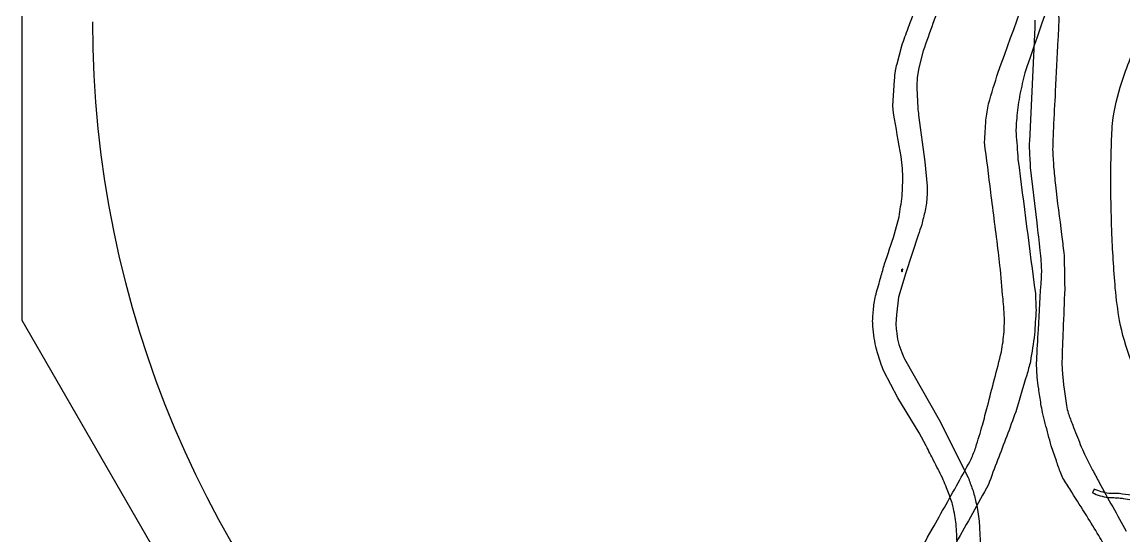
# Model space of a CAD drawing. Extents: x 5.1 to 86.3, y 5.1 to 86.3.
# Drawn here: x 5.13 to 45.26, y 26.99 to 45.69 of the extents above; entities that cross this region are included whole.
import ezdxf

# ---------------------------------------------------------------- set-up
doc = ezdxf.new("R2010")
doc.units = 0
doc.layers.add('View004', color=7, linetype='CONTINUOUS')

msp = doc.modelspace()

# ---------------------------------------------------------------- linework, layer by layer
at = {"layer": 'View004', "color": 7}
for p, q in [((5.132292, 34.830789), (5.132292, 56.571188)), ((16.003291, 16.002689), (5.132292, 34.830789))]:
    msp.add_line(p, q, dxfattribs=at)
at = {"layer": 'View004', "color": 1}
for p, q in [((41.83008, 41.350533), (42.03047, 45.48897)), ((36.998418, 44.166392), (37.170606, 44.825454)), ((37.952862, 44.638421), (37.786612, 44.020921)), ((37.786612, 44.020921), (37.733176, 43.670609)), ((36.848493, 42.640455), (36.9049, 43.578579)), ((37.715362, 43.280218), (37.750983, 42.567718)), ((36.869271, 42.36733), (36.848493, 42.640455)), ((37.785122, 42.300531), (38.01669, 40.600923)), ((38.01669, 40.600923), (38.095362, 39.716236)), ((42.098753, 38.378814), (41.862737, 40.390143)), ((37.183956, 39.348111), (37.213642, 39.946314)), ((38.093842, 39.453502), (38.076028, 39.100221)), ((36.910831, 37.982486), (37.071143, 38.597018)), ((37.769529, 37.929235), (37.314542, 36.561939)), ((37.314542, 36.561939), (37.054777, 35.672799)), ((37.192866, 36.691111), (37.18544, 36.69108)), ((37.206226, 36.686627), (37.192866, 36.691111)), ((37.054777, 35.672799), (36.97462, 35.031549)), ((36.97462, 35.031549), (36.953842, 34.707955)), ((37.270012, 33.426939), (38.533215, 31.213737)), ((37.022163, 32.01233), (36.520444, 32.984596)), ((37.80146, 30.740221), (37.022163, 32.01233)), ((38.533215, 31.213737), (39.587121, 29.116315)), ((38.059291, 30.262601), (37.80146, 30.740221)), ((42.800913, 29.716905), (42.61384, 30.265221)), ((44.11949, 28.553716), (44.119481, 28.553691)), ((44.178534, 28.690485), (44.11949, 28.553716)), ((39.928529, 27.951081), (39.971575, 27.689831))]:
    msp.add_line(p, q, dxfattribs=at)
for points in [[(40.679656, 43.859124), (41.285776, 45.527067), (41.891896, 47.19501), (42.498016, 48.862952)], [(43.080065, 47.988858), (42.604493, 46.604866), (42.128965, 45.220859), (41.653409, 43.836861)], [(37.404664, 45.468306), (37.577815, 45.927688), (37.752437, 46.386519), (37.926152, 46.845689)], [(38.481195, 46.148747), (38.424886, 45.977374), (38.367294, 45.806416), (38.306251, 45.636662)], [(42.03047, 45.48897), (42.033586, 45.576549), (42.033662, 45.664127), (42.03047, 45.751704)], [(42.881623, 45.986199), (42.884055, 45.882427), (42.888235, 45.778627), (42.887931, 45.674833)], [(37.170606, 44.825454), (37.247301, 45.040221), (37.324922, 45.25465), (37.404664, 45.468306)], [(38.306251, 45.636662), (38.188548, 45.303881), (38.070643, 44.971173), (37.952862, 44.638421)], [(42.887931, 45.674833), (42.880483, 45.470685), (42.870079, 45.266646), (42.860404, 45.06259)], [(45.240731, 43.677613), (45.448816, 44.283487), (45.706947, 44.870281), (45.949859, 45.462597)], [(42.860404, 45.06259), (42.829039, 44.428949), (42.794337, 43.795477), (42.761504, 43.16191)], [(36.947946, 43.911079), (36.9638, 43.996366), (36.97466, 44.082788), (36.998418, 44.166392)], [(36.9049, 43.578579), (36.917463, 43.689628), (36.925823, 43.801372), (36.947946, 43.911079)], [(40.330829, 42.71764), (40.447105, 43.098135), (40.56338, 43.47863), (40.679656, 43.859124)], [(41.653409, 43.836861), (41.592055, 43.580559), (41.530701, 43.324257), (41.469347, 43.067955)], [(37.733176, 43.670609), (37.725652, 43.540552), (37.719716, 43.41042), (37.715362, 43.280218)], [(44.872691, 42.21999), (44.941691, 42.717576), (45.080594, 43.202484), (45.240731, 43.677613)], [(41.469347, 43.067955), (41.432069, 42.80939), (41.39261, 42.551057), (41.365606, 42.291153)], [(42.761504, 43.16191), (42.738536, 42.718466), (42.714277, 42.275085), (42.692131, 41.831601)], [(37.750983, 42.567718), (37.760019, 42.478356), (37.771427, 42.389297), (37.785122, 42.300531)], [(40.237313, 42.113499), (40.268488, 42.31488), (40.299656, 42.51626), (40.330829, 42.71764)], [(37.147301, 40.793365), (37.054826, 41.318055), (36.961917, 41.84267), (36.869271, 42.36733)], [(41.365606, 42.291153), (41.351097, 42.163894), (41.345777, 42.03578), (41.336832, 41.908043)], [(44.80863, 41.313686), (44.818541, 41.616355), (44.832221, 41.919682), (44.872691, 42.21999)], [(40.183877, 41.31639), (40.201692, 41.582093), (40.219498, 41.847797), (40.237313, 42.113499)], [(41.336832, 41.908043), (41.32984, 41.819403), (41.326519, 41.730378), (41.333792, 41.641633)], [(42.692131, 41.831601), (42.679158, 41.569462), (42.672561, 41.307068), (42.664277, 41.044752)], [(41.333792, 41.641633), (41.356265, 41.32633), (41.38073, 41.011167), (41.404054, 40.695923)], [(41.827116, 41.087799), (41.824988, 41.175413), (41.8259, 41.262992), (41.83008, 41.350533)], [(40.414994, 39.49197), (40.337955, 40.10011), (40.260916, 40.70825), (40.183877, 41.31639)], [(41.862737, 40.390143), (41.850858, 40.622694), (41.838987, 40.855247), (41.827116, 41.087799)], [(42.664277, 41.044752), (42.676429, 40.836529), (42.688407, 40.628279), (42.70268, 40.420195)], [(44.787685, 40.071197), (44.788673, 40.48545), (44.792701, 40.8997), (44.80863, 41.313686)], [(37.196169, 40.360101), (37.185408, 40.505053), (37.171705, 40.65), (37.147301, 40.793365)], [(41.404054, 40.695923), (41.613639, 39.064936), (41.824036, 37.434053), (42.036398, 35.803424)], [(37.213642, 39.946314), (37.207638, 40.084231), (37.203116, 40.22224), (37.196169, 40.360101)], [(42.70268, 40.420195), (42.722538, 40.198), (42.742048, 39.975752), (42.764042, 39.753765)], [(42.764042, 39.753765), (42.838226, 39.153156), (42.915891, 38.552984), (42.990782, 37.952463)], [(44.821041, 38.084908), (44.795376, 38.746643), (44.786514, 39.408996), (44.787685, 40.071197)], [(37.071143, 38.597018), (37.115976, 38.846251), (37.147823, 39.097532), (37.183956, 39.348111)], [(38.095362, 39.716236), (38.098782, 39.628636), (38.098402, 39.541057), (38.093842, 39.453502)], [(40.692522, 37.307467), (40.598387, 38.035426), (40.507774, 38.763837), (40.414994, 39.49197)], [(38.076028, 39.100221), (38.061276, 39.007676), (38.044663, 38.915401), (38.022159, 38.824392)], [(38.022159, 38.824392), (37.982677, 38.652692), (37.93766, 38.482317), (37.895828, 38.311179)], [(37.895828, 38.311179), (37.855183, 38.183441), (37.811385, 38.056621), (37.769529, 37.929235)], [(42.214168, 37.374086), (42.178578, 37.709318), (42.138944, 38.044106), (42.098753, 38.378814)], [(36.545815, 36.884476), (36.668441, 37.250166), (36.790059, 37.616185), (36.910831, 37.982486)], [(42.990782, 37.952463), (43.018507, 37.731898), (43.046239, 37.511333), (43.073962, 37.290768)], [(44.948599, 36.002024), (44.888977, 36.695119), (44.848039, 37.389802), (44.821041, 38.084908)], [(42.250717, 36.976848), (42.239826, 37.109382), (42.22933, 37.241953), (42.214168, 37.374086)], [(40.746451, 36.83171), (40.730278, 36.990505), (40.71482, 37.149383), (40.692522, 37.307467)], [(42.266631, 36.656292), (42.260931, 36.76312), (42.258188, 36.870137), (42.250717, 36.976848)], [(43.073962, 37.290768), (43.086084, 37.164473), (43.084846, 37.037467), (43.088805, 36.910768)], [(36.408146, 36.402871), (36.454255, 36.563337), (36.498647, 36.724336), (36.545815, 36.884476)], [(37.18544, 36.69108), (37.148413, 36.6742), (37.157685, 36.621092), (37.182476, 36.597564)], [(37.182476, 36.597564), (37.208871, 36.619087), (37.202768, 36.656639), (37.206226, 36.686627)], [(40.857978, 35.61263), (40.823322, 36.019213), (40.784327, 36.425417), (40.746451, 36.83171)], [(42.255505, 36.392563), (42.258317, 36.480476), (42.268653, 36.568364), (42.266631, 36.656292)], [(43.088805, 36.910768), (43.094657, 36.69132), (43.098419, 36.471832), (43.101132, 36.252324)], [(36.235326, 35.788516), (36.28946, 35.994247), (36.350464, 36.198112), (36.408146, 36.402871)], [(42.144974, 34.493978), (42.181697, 35.126847), (42.219416, 35.759659), (42.255505, 36.392563)], [(43.101132, 36.252324), (43.102044, 36.161679), (43.104932, 36.071015), (43.104628, 35.980381)], [(36.178417, 35.522301), (36.191238, 35.612336), (36.211682, 35.700764), (36.235326, 35.788516)], [(42.036398, 35.803424), (42.044317, 35.608971), (42.052228, 35.414518), (42.060148, 35.220064)], [(43.104628, 35.980381), (43.087772, 35.484575), (43.066324, 34.988938), (43.047309, 34.493213)], [(45.105043, 34.825765), (45.034636, 35.215133), (44.987619, 35.608415), (44.948599, 36.002024)], [(36.118164, 35.000377), (36.135887, 35.174598), (36.146459, 35.349867), (36.178417, 35.522301)], [(40.915677, 34.829671), (40.907135, 35.09135), (40.879061, 35.351792), (40.857978, 35.61263)], [(36.112692, 34.737188), (36.10684, 34.824943), (36.114668, 34.912702), (36.118164, 35.000377)], [(42.060148, 35.220064), (42.043329, 34.920221), (42.026502, 34.620377), (42.009676, 34.320534)], [(36.154568, 34.287027), (36.134793, 34.436459), (36.117837, 34.586449), (36.112692, 34.737188)], [(36.953842, 34.707955), (36.957566, 34.620782), (36.964505, 34.533858), (36.974575, 34.447186)], [(40.89515, 34.416348), (40.904255, 34.554003), (40.909065, 34.691885), (40.915677, 34.829671)], [(45.519218, 33.38075), (45.341313, 33.849697), (45.190039, 34.330649), (45.105043, 34.825765)], [(36.226874, 33.881125), (36.199385, 34.015778), (36.173652, 34.150908), (36.154568, 34.287027)], [(36.974575, 34.447186), (36.993096, 34.314657), (37.007118, 34.181299), (37.035481, 34.050377)], [(40.804347, 33.689671), (40.840553, 33.931076), (40.881426, 34.172314), (40.89515, 34.416348)], [(42.009676, 34.320534), (41.95871, 33.993476), (41.907749, 33.666419), (41.856785, 33.339362)], [(42.084623, 33.356373), (42.104345, 33.735595), (42.121642, 34.114951), (42.144974, 34.493978)], [(43.047309, 34.493213), (43.03195, 34.104142), (43.016582, 33.715072), (43.001223, 33.326002)], [(36.297577, 33.616674), (36.273508, 33.7047), (36.242439, 33.791), (36.226874, 33.881125)], [(37.035481, 34.050377), (37.078277, 33.921461), (37.11899, 33.791701), (37.17056, 33.665924)], [(36.397899, 33.304369), (36.363722, 33.40824), (36.326254, 33.511082), (36.297577, 33.616674)], [(37.17056, 33.665924), (37.203802, 33.586292), (37.230106, 33.50363), (37.270012, 33.426939)], [(40.291834, 31.707852), (40.462961, 32.368384), (40.633511, 33.029065), (40.804347, 33.689671)], [(41.856785, 33.339362), (41.815434, 33.170758), (41.771323, 33.002821), (41.720032, 32.836937)], [(42.084737, 33.108118), (42.080633, 33.190866), (42.077441, 33.273691), (42.084623, 33.356373)], [(43.001223, 33.326002), (43.005935, 33.188385), (43.006011, 33.050417), (43.020519, 32.913346)], [(36.520444, 32.984596), (36.475794, 33.089673), (36.433149, 33.195723), (36.397899, 33.304369)], [(42.106427, 32.764548), (42.094731, 32.878767), (42.092215, 32.993597), (42.084737, 33.108118)], [(43.020519, 32.913346), (43.03635, 32.745612), (43.052188, 32.577877), (43.068019, 32.410143)], [(41.720032, 32.836937), (41.587492, 32.391365), (41.454951, 31.945793), (41.32241, 31.500221)], [(42.158586, 32.343072), (42.139783, 32.483388), (42.117675, 32.623347), (42.106427, 32.764548)], [(42.240532, 31.789197), (42.212237, 31.97368), (42.182688, 32.157979), (42.158586, 32.343072)], [(43.068019, 32.410143), (43.102158, 32.183034), (43.136298, 31.955924), (43.170441, 31.728815)], [(40.108849, 31.019705), (40.171533, 31.248625), (40.231521, 31.478294), (40.291834, 31.707852)], [(42.301552, 31.481945), (42.279467, 31.583997), (42.254645, 31.685634), (42.240532, 31.789197)], [(43.170441, 31.728815), (43.189639, 31.637556), (43.204619, 31.544968), (43.235619, 31.456705)], [(41.32241, 31.500221), (41.216111, 31.205635), (41.10534, 30.912708), (40.994278, 30.619893)], [(42.396094, 31.083134), (42.362662, 31.215616), (42.331099, 31.348541), (42.301552, 31.481945)], [(43.235619, 31.456705), (43.284578, 31.308594), (43.338417, 31.162132), (43.396598, 31.017398)], [(39.864438, 30.208328), (39.948718, 30.477928), (40.034256, 30.747212), (40.108849, 31.019705)], [(42.61384, 30.265221), (42.539801, 30.537469), (42.4664, 30.809899), (42.396094, 31.083134)], [(43.396598, 31.017398), (43.488883, 30.783027), (43.580268, 30.548294), (43.672785, 30.314021)], [(40.994278, 30.619893), (40.77289, 30.032937), (40.548268, 29.44721), (40.32491, 28.861003)], [(38.332217, 29.729197), (38.240548, 29.90664), (38.151551, 30.085473), (38.059291, 30.262601)], [(39.698487, 29.782797), (39.756991, 29.923353), (39.820774, 30.06217), (39.864438, 30.208328)], [(43.672785, 30.314021), (43.722011, 30.193337), (43.770226, 30.072087), (43.828867, 29.955566)], [(38.648624, 29.099703), (38.546469, 29.31118), (38.440789, 29.520943), (38.332217, 29.729197)], [(39.286396, 29.027536), (39.423759, 29.27929), (39.561123, 29.531044), (39.698487, 29.782797)], [(42.962233, 29.269826), (42.902262, 29.416547), (42.852749, 29.567195), (42.800913, 29.716905)], [(43.828867, 29.955566), (43.921425, 29.762456), (44.021715, 29.5732), (44.119906, 29.382925)], [(44.119906, 29.382925), (44.19953, 29.231868), (44.281893, 29.082256), (44.363019, 28.931999)], [(38.283368, 27.236996), (38.61809, 27.833629), (38.952606, 28.430384), (39.286396, 29.027536)], [(38.77178, 28.802851), (38.733415, 28.902892), (38.692357, 29.00191), (38.648624, 29.099703)], [(39.587121, 29.116315), (39.641834, 28.97175), (39.695288, 28.826727), (39.746129, 28.680751)], [(43.072512, 29.036159), (43.031214, 29.111771), (42.993213, 29.189386), (42.962233, 29.269826)], [(43.360837, 28.579488), (43.264756, 28.731729), (43.168402, 28.883798), (43.072512, 29.036159)], [(44.363019, 28.931999), (44.687714, 28.339064), (45.015947, 27.748073), (45.341151, 27.15542)], [(38.962213, 28.313135), (38.902021, 28.47763), (38.834932, 28.639485), (38.77178, 28.802851)], [(40.32491, 28.861003), (39.935974, 28.15429), (39.54777, 27.447173), (39.156172, 26.74193)], [(39.746129, 28.680751), (39.799839, 28.52798), (39.834052, 28.36947), (39.872121, 28.212331)], [(43.905623, 27.714151), (43.726228, 28.003974), (43.542319, 28.290972), (43.360837, 28.579488)], [(44.119481, 28.553691), (44.300959, 28.481043), (44.486657, 28.405051), (44.682937, 28.383213)], [(44.709833, 28.535087), (44.524691, 28.551496), (44.349322, 28.622908), (44.178534, 28.690485)], [(44.824188, 28.535923), (44.786067, 28.536125), (44.747803, 28.531743), (44.709833, 28.535087)], [(45.093033, 28.524425), (44.957432, 28.532769), (44.953791, 28.534958), (44.824188, 28.535923)], [(45.986915, 28.378408), (45.693478, 28.449187), (45.392466, 28.488889), (45.093033, 28.524425)], [(39.031548, 28.076107), (39.014311, 28.156746), (38.993647, 28.236714), (38.962213, 28.313135)], [(39.872121, 28.212331), (39.893994, 28.125941), (39.916885, 28.039601), (39.928529, 27.951081)], [(44.682937, 28.383213), (44.726417, 28.378349), (44.897728, 28.380325), (44.946255, 28.378045)], [(44.946255, 28.378045), (44.991619, 28.375917), (45.036811, 28.370977), (45.082089, 28.367428)], [(45.082089, 28.367428), (45.13345, 28.361804), (45.184992, 28.357738), (45.236163, 28.350639)], [(45.236163, 28.350639), (45.343832, 28.335682), (45.450657, 28.31517), (45.557929, 28.297591)], [(39.109194, 27.729909), (39.089343, 27.846579), (39.056921, 27.960595), (39.031548, 28.076107)], [(39.152408, 27.416339), (39.144428, 27.521645), (39.12431, 27.625497), (39.109194, 27.729909)], [(44.342844, 27.002151), (44.197935, 27.239996), (44.053265, 27.477987), (43.905623, 27.714151)], [(39.172038, 27.052395), (39.165274, 27.173694), (39.160076, 27.295104), (39.152408, 27.416339)], [(39.971575, 27.689831), (39.989739, 27.472927), (40.004612, 27.255752), (40.014857, 27.038324)], [(37.60472, 26.032612), (37.834112, 26.432275), (38.057124, 26.83555), (38.283368, 27.236996)], [(39.182618, 26.795613), (39.184062, 26.881285), (39.17517, 26.966805), (39.172038, 27.052395)], [(40.014857, 27.038324), (40.018429, 26.949819), (40.026158, 26.861323), (40.027291, 26.772812)], [(44.68493, 26.415365), (44.571045, 26.611042), (44.457865, 26.807147), (44.342844, 27.002151)]]:
    msp.add_open_spline(points, degree=3, dxfattribs=at)
at = {"layer": 'View004', "color": 3}
msp.add_open_spline([(7.701295, 45.701241), (7.701295, 24.714421), (24.714474, 7.701243), (45.701294, 7.701243)], degree=3, dxfattribs=at)

doc.saveas('drawing.dxf')
